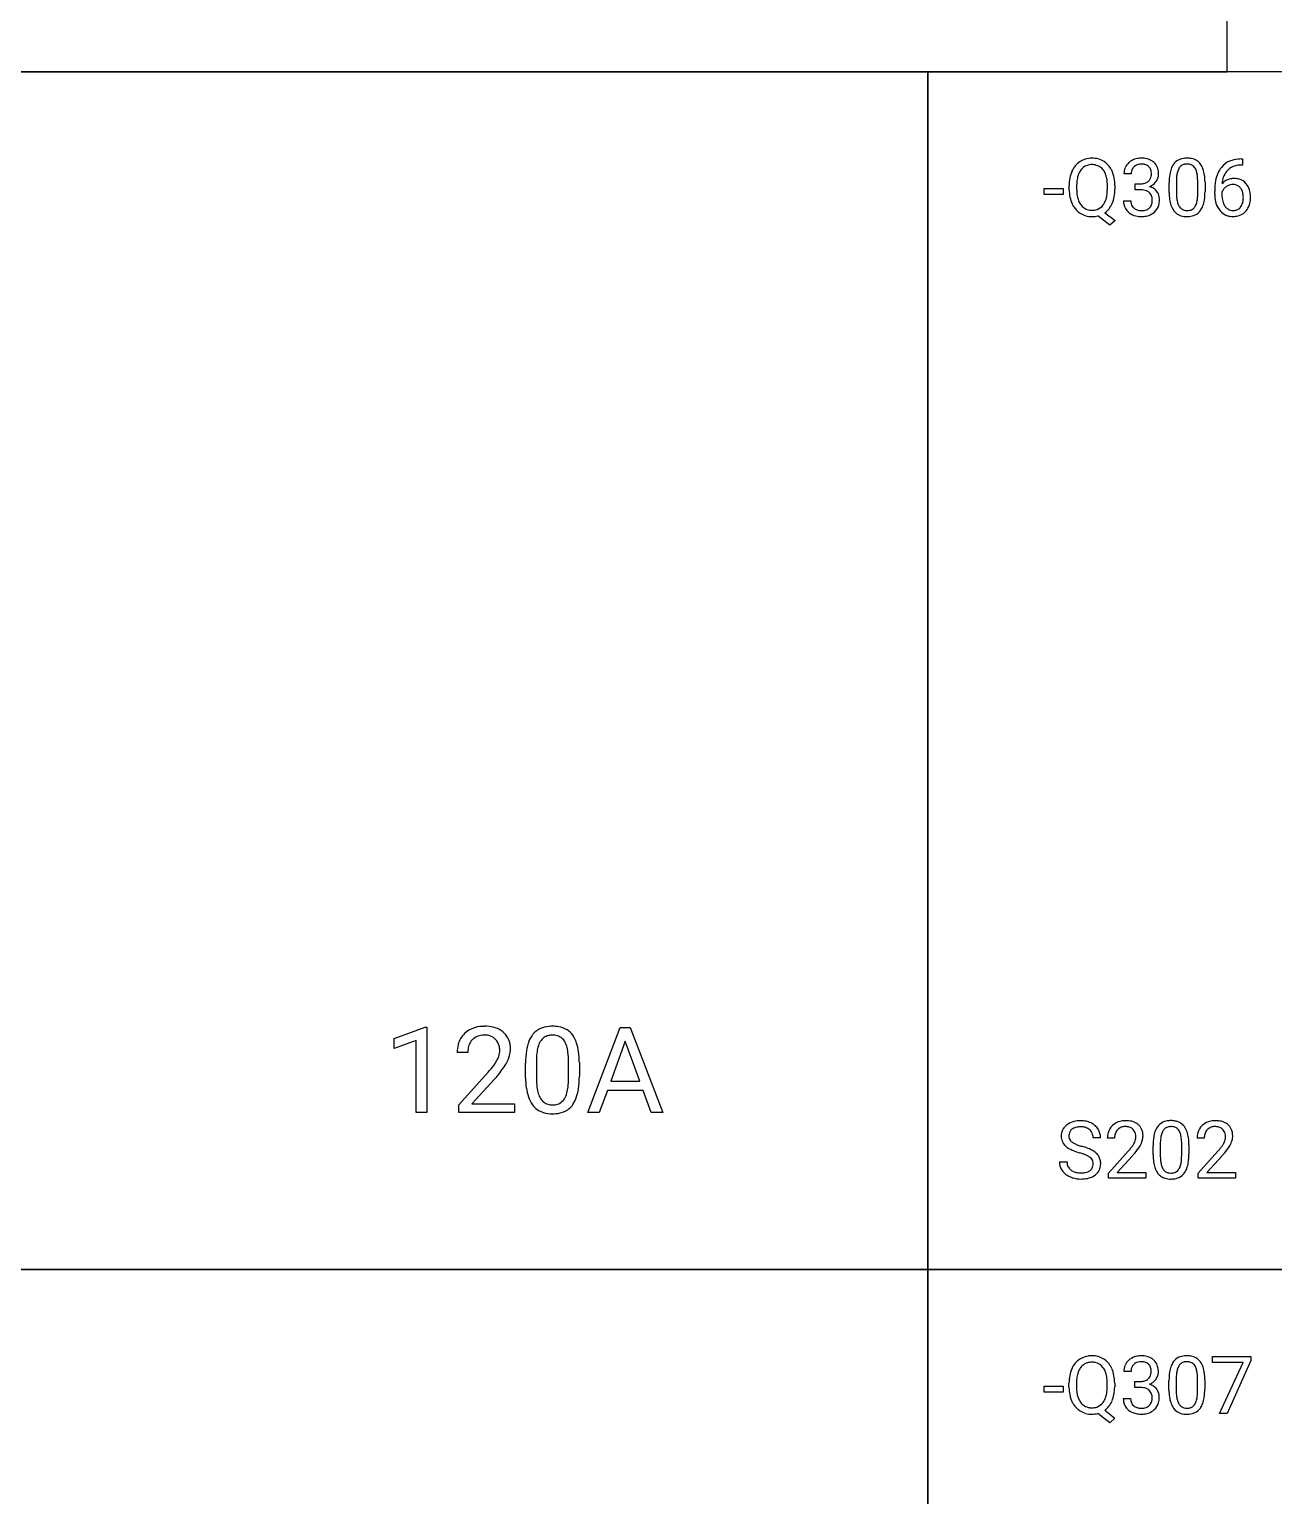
# Model space of a CAD drawing. Header units: metres. Extents: x 0 to 1062, y -1350 to 150.
# Drawn here: x 287.5 to 443.3, y -778.3 to -594.7 of the extents above; entities that cross this region are included whole.
import ezdxf

# ---------------------------------------------------------------- set-up
doc = ezdxf.new("R2010")
doc.units = ezdxf.units.M

msp = doc.modelspace()

# ---------------------------------------------------------------- linework, layer by layer
for p, q in [((437.5, -600), (437.5, -450)), ((400, -600), (0, -600)), ((175, -600), (437.5, -600)), ((400, -750), (400, -600)), ((575, -600), (400, -600)), ((400, -600), (400, -750)), ((439.25, -610.89), (439.41, -610.89)), ((439.41, -610.89), (439.41, -611.66)), ((425.47, -612.76), (424.57, -612.76)), ((439.41, -611.66), (439.24, -611.66)), ((414.59, -615.35), (414.59, -614.61)), ((414.59, -614.61), (416.97, -614.61)), ((416.97, -614.61), (416.97, -615.35)), ((417.7, -614.74), (417.7, -614.23)), ((418.64, -614.16), (418.64, -614.68)), ((422.49, -614.75), (422.49, -614.22)), ((423.42, -614.22), (423.42, -614.68)), ((425.95, -614.01), (426.63, -614.01)), ((425.95, -614.75), (425.95, -614.01)), ((426.63, -614.75), (425.95, -614.75)), ((430.22, -615.09), (430.22, -613.89)), ((431.12, -613.67), (431.12, -615.11)), ((433.8, -615.21), (433.8, -613.74)), ((434.71, -613.8), (434.71, -614.97)), ((435.92, -615.3), (435.92, -614.95)), ((436.83, -615.07), (436.83, -615.4)), ((416.97, -615.35), (414.59, -615.35)), ((424.5, -616.13), (425.41, -616.13)), ((422.81, -619.2), (421.31, -618.01)), ((422.18, -617.62), (423.45, -618.61)), ((423.45, -618.61), (422.81, -619.2)), ((333.19, -721.07), (337.08, -719.62)), ((337.08, -719.62), (337.29, -719.62)), ((337.29, -719.62), (337.29, -730.33)), ((357.42, -730.33), (361.5, -719.67)), ((361.5, -719.67), (362.73, -719.67)), ((362.73, -719.67), (366.81, -730.33)), ((333.19, -722.3), (333.19, -721.07)), ((335.93, -721.3), (333.19, -722.3)), ((335.93, -730.33), (335.93, -721.3)), ((362.11, -721.4), (360.3, -726.39)), ((363.93, -726.39), (362.11, -721.4)), ((342.41, -722.81), (341.05, -722.81)), ((341.26, -729.36), (344.95, -725.26)), ((349.64, -725.97), (349.64, -724.16)), ((350.99, -723.83), (350.99, -726)), ((355.01, -726.15), (355.01, -723.93)), ((356.37, -724.03), (356.37, -725.78)), ((345.75, -726.13), (342.89, -729.23)), ((360.3, -726.39), (363.93, -726.39)), ((359.88, -727.55), (358.87, -730.33)), ((364.34, -727.55), (359.88, -727.55)), ((365.36, -730.33), (364.34, -727.55)), ((337.29, -730.33), (335.93, -730.33)), ((341.26, -730.33), (341.26, -729.36)), ((348.25, -730.33), (341.26, -730.33)), ((342.89, -729.23), (348.25, -729.23)), ((348.25, -729.23), (348.25, -730.33)), ((358.87, -730.33), (357.42, -730.33)), ((366.81, -730.33), (365.36, -730.33)), ((421.64, -733.5), (420.7, -733.5)), ((423.39, -733.54), (422.49, -733.54)), ((428.21, -735.64), (428.21, -734.44)), ((429.11, -734.22), (429.11, -735.66)), ((431.79, -735.77), (431.79, -734.29)), ((432.7, -734.35), (432.7, -735.52)), ((434.62, -733.54), (433.72, -733.54)), ((422.62, -737.91), (425.08, -735.17)), ((425.62, -735.75), (423.71, -737.82)), ((433.85, -737.91), (436.31, -735.17)), ((436.85, -735.75), (434.94, -737.82)), ((416.49, -736.49), (417.43, -736.49)), ((422.62, -738.55), (422.62, -737.91)), ((423.71, -737.82), (427.28, -737.82)), ((427.28, -737.82), (427.28, -738.55)), ((433.85, -738.55), (433.85, -737.91)), ((434.94, -737.82), (438.51, -737.82)), ((438.51, -737.82), (438.51, -738.55)), ((427.28, -738.55), (422.62, -738.55)), ((438.51, -738.55), (433.85, -738.55)), ((0, -750), (400, -750)), ((400, -750), (0, -750)), ((400, -900), (400, -750)), ((400, -750), (575, -750)), ((575, -750), (400, -750)), ((400, -750), (400, -900)), ((435.63, -761.64), (435.63, -760.89)), ((435.63, -760.89), (440.43, -760.89)), ((439.48, -761.64), (435.63, -761.64)), ((436.54, -768), (439.48, -761.64)), ((440.43, -761.4), (437.49, -768)), ((440.43, -760.89), (440.43, -761.4)), ((425.45, -762.76), (424.54, -762.76)), ((425.93, -764.01), (426.6, -764.01)), ((425.93, -764.75), (425.93, -764.01)), ((430.2, -765.09), (430.2, -763.89)), ((431.1, -763.67), (431.1, -765.11)), ((433.78, -765.21), (433.78, -763.74)), ((434.69, -763.8), (434.69, -764.97)), ((414.57, -765.35), (414.57, -764.61)), ((414.57, -764.61), (416.95, -764.61)), ((416.95, -765.35), (414.57, -765.35)), ((416.95, -764.61), (416.95, -765.35)), ((417.68, -764.74), (417.68, -764.23)), ((418.62, -764.16), (418.62, -764.68)), ((422.46, -764.75), (422.46, -764.22)), ((423.4, -764.22), (423.4, -764.68)), ((426.6, -764.75), (425.93, -764.75)), ((422.16, -767.62), (423.43, -768.61)), ((424.48, -766.13), (425.39, -766.13)), ((422.79, -769.2), (421.29, -768.01)), ((423.43, -768.61), (422.79, -769.2)), ((437.49, -768), (436.54, -768))]:
    msp.add_line(p, q)
for centre, radius, start, end in [((420.43, -613.34), 2.53, 122.6491, 140.1581), ((420.47, -613.42), 2.62, 97.141, 122.5801), ((420.55, -613.92), 3.13, 89.9057, 97.4096), ((420.58, -613.83), 3.04, 74.9772, 90.3785), ((420.69, -613.38), 2.57, 57.5271, 74.7509), ((420.68, -613.37), 2.57, 31.3472, 57.3704), ((426.41, -612.74), 1.86, 131.5241, 155.8625), ((426.58, -612.89), 2.07, 109.4923, 132.2591), ((426.69, -613.24), 2.44, 94.0186, 109.2749), ((426.74, -613.2), 1.66, 89.5225, 103.6892), ((426.75, -613.84), 3.04, 89.9538, 94.3439), ((426.78, -613.8), 3.01, 77.1833, 90.4936), ((426.76, -613.73), 2.19, 84.9801, 90.1027), ((426.85, -612.92), 1.38, 64.9824, 85.9768), ((427.01, -612.82), 1.99, 55.4019, 77.3239), ((427.12, -612.62), 1.77, 47.0236, 54.9155), ((427.18, -612.57), 1.69, 20.8442, 47.0924), ((432.69, -612.9), 2.35, 145.1146, 160.3691), ((432.14, -612.53), 1.69, 113.9045, 144.8711), ((432.35, -613.04), 2.24, 94.2783, 113.4357), ((432.35, -612.62), 1.07, 101.6851, 125.0627), ((432.45, -613.05), 1.52, 89.6223, 101.9167), ((432.46, -613.98), 3.19, 89.919, 94.9543), ((432.48, -613.75), 2.96, 79.8808, 90.3219), ((432.46, -613.22), 1.68, 84.3403, 90.0926), ((432.52, -612.75), 1.21, 63.4356, 85.0199), ((432.66, -612.79), 1.98, 59.7342, 80.2344), ((432.8, -612.52), 1.67, 36.1874, 59.1551), ((432.22, -612.91), 2.37, 17.6061, 35.6109), ((438.82, -613.61), 2.65, 112.751, 141.1926), ((439.15, -614.44), 3.54, 94.9147, 112.4719), ((439.31, -615.78), 4.89, 90.7759, 95.4854), ((422.7, -614.2), 5, 169.1598, 180.2946), ((421.55, -613.99), 3.83, 155.8166, 169.1085), ((420.8, -613.64), 3.01, 140.3944, 156.0034), ((421.85, -613.95), 3.19, 159.9553, 171.0502), ((420.98, -613.63), 2.27, 143.3323, 160.0447), ((420.66, -613.41), 1.88, 135.1962, 143.0669), ((420.46, -613.19), 1.58, 108.822, 135.4393), ((420.54, -613.48), 1.88, 89.4032, 108.3103), ((420.57, -613.75), 2.15, 78.5745, 90.3014), ((420.69, -613.21), 1.59, 35.4899, 78.9194), ((420.23, -613.56), 2.17, 21.4434, 35.9895), ((419.4, -613.88), 3.06, 9.8565, 21.4123), ((417.63, -614.18), 4.86, -0.4219, 9.7739), ((420.18, -613.7), 3.17, 24.1911, 31.7086), ((419.61, -613.95), 3.79, 10.6548, 24.0391), ((418.29, -614.2), 5.13, -0.3161, 10.6209), ((426.46, -612.74), 1.9, 156.7254, 180.6895), ((426.74, -612.72), 1.27, 158.8914, 175.6954), ((427.09, -612.76), 1.62, 175.3005, 180.056), ((426.56, -612.66), 1.08, 133.5328, 158.5491), ((426.62, -612.71), 1.16, 103.4748, 133.5694), ((427.03, -612.51), 0.93, 16.7478, 64.0965), ((426.93, -612.88), 1.06, -48.425, -9.5404), ((426.26, -612.76), 1.74, -1.0476, 17.2451), ((426.54, -612.79), 1.46, -10.1534, 0.2425), ((427.16, -612.69), 1.76, -35.1102, -18.9028), ((426.72, -612.73), 2.17, 4.0223, 20.6137), ((427.47, -612.81), 1.43, -18.6386, -0.0375), ((426, -612.8), 2.9, -0.0603, 4.499), ((436.95, -613.84), 6.73, 171.3605, 180.4314), ((434.08, -613.4), 3.82, 160.3049, 171.3303), ((436.98, -613.69), 5.86, 173.626, 179.7295), ((434.57, -613.42), 3.43, 165.0175, 173.7342), ((433.05, -613), 1.85, 149.6234, 165.4259), ((432.36, -612.6), 1.06, 125.8471, 149.3151), ((432.58, -612.6), 1.05, 30.7009, 62.4934), ((432.03, -612.93), 1.7, 16.4173, 30.7965), ((430.64, -613.35), 3.14, 7.0754, 16.6026), ((427.86, -613.7), 5.94, -0.3813, 7.0913), ((430.59, -613.45), 4.09, 7.5233, 17.9382), ((427.85, -613.83), 6.86, 0.2523, 7.6309), ((440.39, -614.42), 4.43, 156.9481, 169.4055), ((439.25, -613.94), 3.19, 141.3846, 156.8839), ((438.22, -615.18), 1.82, 99.617, 139.1542), ((439.85, -614.16), 3.01, 157.4577, 171.4845), ((439.1, -613.85), 2.19, 134.3411, 157.4851), ((439.04, -613.82), 2.13, 104.3078, 133.8639), ((438.36, -615.86), 2.52, 89.7488, 100.2562), ((438.39, -615.49), 2.15, 73.182, 90.5378), ((439.27, -614.69), 3.04, 90.5989, 104.534), ((422.56, -614.72), 4.86, -179.7451, -168.5335), ((423.34, -614.19), 4.7, 171.0123, 179.58), ((423.25, -614.71), 4.61, 179.6007, 190.1326), ((417.47, -614.71), 5.01, -8.6088, -0.3922), ((418.13, -614.71), 5.29, -10.0906, 0.34), ((426.61, -611.98), 2.03, -89.5828, -76.9872), ((426.61, -617.29), 2.54, 80.1228, 89.5476), ((426.75, -616.45), 1.69, 67.7818, 80.1624), ((426.77, -612.65), 1.34, -77.1573, -56.3541), ((426.94, -616), 1.21, 49.2602, 67.8329), ((426.86, -612.81), 1.16, -55.8505, -48.2326), ((427.03, -615.89), 1.06, 14.7964, 48.8337), ((427, -612.47), 2.04, -67.545, -59.8681), ((427.2, -616.25), 1.98, 56.2745, 72.9348), ((427.14, -612.7), 1.77, -60.0327, -34.5866), ((427.41, -615.92), 1.59, 36.7001, 55.9859), ((427.45, -615.89), 1.55, 16.751, 36.6134), ((436.84, -615.04), 6.62, -179.5379, -172.0299), ((436.97, -615.15), 5.85, 179.6245, 187.282), ((427.78, -615.16), 6.03, -6.5767, -0.5013), ((427.81, -615.02), 6.9, -8.5335, 0.4264), ((442.97, -614.89), 7.05, 169.506, 180.4647), ((438.14, -615.54), 1.39, 142.17, 160.2783), ((440.79, -614.33), 3.97, 171.0843, 174.968), ((438.27, -615.65), 1.56, 125.0918, 141.8705), ((438.29, -615.66), 1.59, 117.13, 125.5663), ((438.22, -615.51), 1.42, 89.7387, 117.1618), ((438.23, -615.48), 1.39, 82.7845, 90.1035), ((438.27, -615.21), 1.11, 57.5923, 83.1979), ((438.21, -615.28), 1.2, 37.5896, 56.9825), ((438.49, -615.12), 1.77, 39.617, 72.7027), ((438.01, -615.45), 1.47, 31.0627, 38.0776), ((437.81, -615.55), 1.69, 11.4098, 30.6339), ((437.05, -615.71), 2.46, -0.3953, 11.549), ((438.16, -615.42), 2.22, 17.8581, 40.1639), ((437.57, -615.61), 2.83, 3.619, 17.7908), ((421.44, -614.95), 3.71, -168.4818, -155.0559), ((420.96, -615.16), 3.19, -154.9394, -147.5509), ((420.49, -615.48), 2.62, -147.8709, -122.5481), ((421.72, -614.98), 3.06, -169.7673, -158.2455), ((421.02, -615.26), 2.31, -158.1908, -144.263), ((420.55, -615.6), 1.72, -144.5684, -124.0857), ((420.48, -615.67), 1.63, -123.3461, -96.7451), ((420.7, -615.71), 1.58, -71.8237, -36.1896), ((420.21, -615.34), 2.19, -36.4866, -19.3298), ((419.2, -614.98), 3.27, -19.4826, -8.5495), ((420.3, -615.25), 3.04, -37.927, -23.3627), ((419.72, -614.99), 3.68, -23.3806, -10.0886), ((426.7, -616.14), 2.2, 179.7619, 190.8396), ((426.25, -616.23), 1.74, -169.3312, -130.1365), ((426.81, -616.14), 1.4, 179.4882, 195.5731), ((426.51, -616.22), 1.09, -164.2311, -132.3002), ((426.59, -616.14), 1.2, -132.487, -108.5724), ((427.02, -616.27), 1.05, -62.2119, -45.4862), ((427, -616.26), 1.08, -45.1232, -18.8574), ((426.54, -616.1), 1.57, -18.8839, -3.539), ((426.53, -616.02), 1.58, -0.6035, 14.9827), ((425.94, -616.04), 2.16, -4.0548, 0.0584), ((427.18, -616.19), 1.8, -48.3599, -15.8296), ((426.64, -616.04), 2.37, -15.6572, 0.5353), ((427.05, -616), 1.96, -0.5437, 16.4445), ((434.33, -615.4), 4.09, -172.1182, -161.7654), ((432.82, -615.91), 2.49, -162.0305, -144.7377), ((434.34, -615.49), 3.19, -172.7199, -163.1688), ((433.01, -615.89), 1.8, -163.3154, -149.3269), ((432.46, -616.22), 1.16, -149.3512, -127.0543), ((432.58, -616.33), 1.02, -70.4139, -40.6172), ((432.44, -616.21), 1.2, -40.7966, -31.9756), ((431.92, -615.91), 1.81, -31.1132, -14.8036), ((430.33, -615.46), 3.46, -15.2599, -6.4575), ((432.19, -615.97), 2.39, -34.534, -19.3947), ((430.76, -615.46), 3.91, -19.4648, -8.5613), ((440.41, -615.3), 4.49, 179.9573, 183.8075), ((439.44, -615.39), 3.52, -176.5341, -162.9153), ((438.65, -615.63), 2.69, -162.9011, -141.1646), ((439.98, -615.42), 3.15, 179.6194, 190.7811), ((438.94, -615.63), 2.09, -169.4135, -151.0511), ((438.63, -615.78), 1.74, -150.5604, -143.6594), ((438.41, -615.96), 1.47, -144.314, -126.2497), ((438.28, -616.24), 1.11, -71.7054, -37.016), ((437.93, -615.96), 1.56, -37.5261, -16.0346), ((437.35, -615.78), 2.17, -16.1279, -3.2038), ((436.69, -615.73), 2.82, -3.5619, 0.0421), ((438.09, -615.93), 2.29, -34.3812, -12.9934), ((437.15, -615.71), 3.26, -13.0513, 0.4559), ((436.8, -615.68), 3.61, -0.0446, 3.9677), ((420.46, -615.52), 2.57, -122.4577, -105.4207), ((420.55, -615.15), 2.96, -105.1861, -89.6502), ((420.56, -615.18), 2.13, -97.2842, -89.883), ((420.59, -615.32), 1.99, -90.6415, -72.3834), ((420.58, -615.05), 3.05, -90.2835, -76.2094), ((420.7, -615.55), 2.54, -54.5449, -38.1132), ((426.53, -615.92), 2.16, -130.5569, -102.6389), ((426.74, -615.07), 3.03, -102.8748, -89.5849), ((426.71, -615.77), 1.59, -108.5063, -93.6627), ((426.76, -615.28), 2.08, -94.0728, -89.9494), ((426.78, -615.43), 1.94, -90.5457, -77.1922), ((426.76, -614.77), 3.33, -90.0477, -85.8398), ((426.83, -615.49), 2.61, -86.2036, -71.3288), ((426.92, -616.06), 1.29, -77.0037, -62.3965), ((426.99, -615.99), 2.08, -71.1977, -48.084), ((432.19, -616.34), 1.73, -144.2752, -106.3989), ((432.44, -615.5), 2.61, -106.4234, -89.2619), ((432.38, -616.31), 1.04, -126.4303, -106.4901), ((432.46, -616.01), 1.35, -106.2029, -89.4379), ((432.49, -616.03), 1.33, -90.795, -70.9613), ((432.48, -614.98), 3.12, -90.0819, -84.9622), ((432.58, -615.89), 2.2, -85.6337, -66.2168), ((432.77, -616.37), 1.69, -65.6916, -34.7171), ((438.4, -615.83), 2.37, -141.0886, -133.6632), ((438.13, -616.13), 1.97, -133.9596, -108.6408), ((438.19, -615.88), 2.22, -108.1271, -89.4913), ((438.2, -616.24), 1.11, -125.8215, -89.337), ((438.22, -616.01), 1.34, -90.5977, -72.3362), ((438.22, -615.44), 2.66, -90.2368, -79.8996), ((438.36, -616.14), 1.95, -80.4859, -42.0195), ((438.24, -616.02), 2.12, -42.2341, -34.7426), ((344.14, -722.66), 3.09, 109.3993, 133.7311), ((344.42, -723.49), 3.96, 93.838, 109.2571), ((344.54, -724.69), 5.16, 89.9476, 94.2489), ((344.58, -724.04), 4.52, 77.3427, 90.4709), ((344.91, -722.6), 3.04, 56.0713, 77.4694), ((352.52, -722.12), 2.53, 113.9045, 144.8711), ((352.83, -722.89), 3.36, 94.2783, 113.4357), ((352.99, -724.3), 4.78, 89.919, 94.9543), ((353.02, -723.95), 4.43, 79.8808, 90.3219), ((353.3, -722.52), 2.97, 59.7342, 80.2344), ((344.04, -722.58), 2.96, 133.4629, 164.4994), ((344.29, -722.49), 1.84, 135.9423, 161.1924), ((344.22, -722.43), 1.75, 127.5802, 135.7627), ((344.29, -722.55), 1.88, 103.7449, 127.1517), ((344.51, -723.43), 2.8, 89.4583, 103.8184), ((344.54, -723.1), 2.47, 85.2826, 90.0571), ((344.6, -722.56), 1.93, 68.7646, 85.6884), ((344.7, -722.28), 1.63, 43.1432, 68.4156), ((344.59, -722.4), 1.78, 14.3635, 43.5045), ((345.08, -722.31), 2.71, 47.9297, 55.6151), ((345.2, -722.19), 2.53, 9.7854, 48.2551), ((344.37, -722.36), 3.38, -0.2347, 10.2587), ((355.42, -723.43), 5.73, 160.3049, 171.3303), ((353.34, -722.68), 3.53, 145.1146, 160.3691), ((353.88, -722.82), 2.78, 149.6234, 165.4259), ((352.85, -722.23), 1.59, 125.8471, 149.3151), ((352.84, -722.25), 1.6, 101.6851, 125.0627), ((352.98, -722.91), 2.28, 89.6223, 101.9167), ((353, -723.16), 2.52, 84.3403, 90.0926), ((353.09, -722.45), 1.81, 63.4356, 85.0199), ((353.18, -722.22), 1.57, 30.7009, 62.4934), ((352.35, -722.72), 2.54, 16.4173, 30.7965), ((353.51, -722.1), 2.51, 36.1874, 59.1551), ((352.64, -722.69), 3.56, 17.6061, 35.6109), ((350.19, -723.51), 6.14, 7.5233, 17.9382), ((344.82, -722.78), 3.76, 164.6898, 180.4794), ((345.87, -722.81), 3.46, 175.9224, 180.0552), ((344.97, -722.72), 2.56, 161.2165, 176.3918), ((343.82, -722.51), 2.58, -28.5611, -7.5167), ((344.1, -722.52), 2.3, -0.4249, 14.3017), ((343.95, -722.54), 2.45, -7.2295, 0.0186), ((342.98, -721.79), 4.86, -29.9823, -16.869), ((344.8, -722.35), 2.95, -16.7689, -0.5227), ((359.74, -724.08), 10.1, 171.3605, 180.4314), ((359.78, -723.87), 8.79, 173.626, 179.7295), ((356.17, -723.46), 5.15, 165.0175, 173.7342), ((350.27, -723.35), 4.71, 7.0754, 16.6026), ((346.1, -723.87), 8.91, -0.3813, 7.0913), ((346.08, -724.07), 10.28, 0.2523, 7.6309), ((334.67, -716.1), 13.77, -41.6897, -37.1461), ((340.71, -720.68), 6.19, -37.1463, -31.3391), ((342.94, -722.06), 3.56, -30.9941, -28.2007), ((339.13, -719.56), 9.31, -40.6727, -30.0526), ((334.94, -716.14), 14.72, -42.7398, -40.1353), ((359.56, -725.89), 9.93, -179.5379, -172.0299), ((355.81, -726.42), 6.13, -172.1182, -161.7654), ((359.76, -726.05), 8.77, 179.6245, 187.282), ((355.81, -726.56), 4.79, -172.7199, -163.1688), ((349.8, -726.52), 5.19, -15.2599, -6.4575), ((345.97, -726.07), 9.04, -6.5767, -0.5013), ((346.02, -725.86), 10.35, -8.5335, 0.4264), ((353.54, -727.19), 3.74, -162.0305, -144.7377), ((353.82, -727.17), 2.71, -163.3154, -149.3269), ((352.99, -727.66), 1.74, -149.3512, -127.0543), ((352.87, -727.79), 1.56, -126.4303, -106.4901), ((353.18, -727.83), 1.52, -70.4139, -40.6172), ((352.97, -727.64), 1.81, -40.7966, -31.9756), ((352.18, -727.2), 2.71, -31.1132, -14.8036), ((352.6, -727.29), 3.59, -34.534, -19.3947), ((350.45, -726.52), 5.87, -19.4648, -8.5613), ((352.59, -727.83), 2.59, -144.2752, -106.3989), ((352.96, -726.57), 3.91, -106.4234, -89.2619), ((352.99, -727.34), 2.03, -106.2029, -89.4379), ((353.04, -727.37), 2, -90.795, -70.9613), ((353.02, -725.8), 4.68, -90.0819, -84.9622), ((353.18, -727.16), 3.31, -85.6337, -66.2168), ((353.47, -727.88), 2.54, -65.6916, -34.7171), ((418.45, -733.26), 1.74, 154.6149, 180.7042), ((418.46, -733.29), 1.76, 134.4983, 153.9113), ((418.75, -733.57), 2.16, 129.2258, 134.8483), ((418.83, -733.68), 2.29, 107.0797, 129.0888), ((418.64, -733.2), 0.974, 127.4939, 169.2564), ((418.81, -733.39), 1.23, 113.1895, 127.9561), ((419.05, -734.39), 3.04, 93.4374, 107.0831), ((418.96, -733.76), 1.62, 100.8318, 113.111), ((419.11, -734.58), 2.46, 89.5629, 100.7169), ((419.13, -735.27), 3.92, 89.9563, 93.7926), ((419.15, -734.61), 3.26, 78.0399, 90.2891), ((419.13, -734.9), 2.78, 86.3129, 90.0517), ((419.2, -734.14), 2.02, 72.8628, 86.7842), ((419.4, -733.49), 1.33, 48.5279, 73.0391), ((419.27, -734.01), 2.65, 63.8577, 77.9436), ((419.5, -733.37), 1.18, 15.3825, 48.2092), ((419.42, -733.72), 2.32, 48.953, 64.0482), ((419.6, -733.5), 2.04, 32.2818, 48.739), ((419.64, -733.49), 2, -0.3493, 32.613), ((424.47, -733.38), 1.97, 133.4629, 164.4994), ((424.54, -733.44), 2.06, 109.3993, 133.7311), ((424.65, -733.33), 1.23, 135.9423, 161.1924), ((424.6, -733.29), 1.16, 127.5802, 135.7627), ((424.73, -733.99), 2.64, 93.838, 109.2571), ((424.64, -733.36), 1.26, 103.7449, 127.1517), ((424.79, -733.95), 1.87, 89.4583, 103.8184), ((424.81, -734.79), 3.44, 89.9476, 94.2489), ((424.83, -734.36), 3.01, 77.3427, 90.4709), ((424.81, -733.73), 1.64, 85.2826, 90.0571), ((424.85, -733.38), 1.28, 68.7646, 85.6884), ((424.92, -733.19), 1.09, 43.1432, 68.4156), ((425.05, -733.4), 2.03, 56.0713, 77.4694), ((424.85, -733.27), 1.19, 14.3635, 43.5045), ((425.17, -733.21), 1.81, 47.9297, 55.6151), ((425.25, -733.13), 1.69, 9.7854, 48.2551), ((432.06, -733.95), 3.82, 160.3049, 171.3303), ((430.68, -733.45), 2.35, 145.1146, 160.3691), ((430.13, -733.08), 1.69, 113.9045, 144.8711), ((431.04, -733.55), 1.85, 149.6234, 165.4259), ((430.35, -733.15), 1.06, 125.8471, 149.3151), ((430.34, -733.59), 2.24, 94.2783, 113.4357), ((430.34, -733.17), 1.07, 101.6851, 125.0627), ((430.44, -733.61), 1.52, 89.6223, 101.9167), ((430.44, -734.53), 3.19, 89.919, 94.9543), ((430.47, -734.3), 2.96, 79.8808, 90.3219), ((430.45, -733.77), 1.68, 84.3403, 90.0926), ((430.51, -733.3), 1.21, 63.4356, 85.0199), ((430.65, -733.34), 1.98, 59.7342, 80.2344), ((430.57, -733.15), 1.05, 30.7009, 62.4934), ((430.01, -733.48), 1.7, 16.4173, 30.7965), ((430.79, -733.07), 1.67, 36.1874, 59.1551), ((430.21, -733.46), 2.37, 17.6061, 35.6109), ((428.58, -734.01), 4.09, 7.5233, 17.9382), ((435.7, -733.38), 1.97, 133.4629, 164.4994), ((435.77, -733.44), 2.06, 109.3993, 133.7311), ((435.88, -733.33), 1.23, 135.9423, 161.1924), ((435.83, -733.29), 1.16, 127.5802, 135.7627), ((435.96, -733.99), 2.64, 93.838, 109.2571), ((435.88, -733.36), 1.26, 103.7449, 127.1517), ((436.02, -733.95), 1.87, 89.4583, 103.8184), ((436.04, -734.79), 3.44, 89.9476, 94.2489), ((436.06, -734.36), 3.01, 77.3427, 90.4709), ((436.04, -733.73), 1.64, 85.2826, 90.0571), ((436.08, -733.38), 1.28, 68.7646, 85.6884), ((436.15, -733.19), 1.09, 43.1432, 68.4156), ((436.28, -733.4), 2.03, 56.0713, 77.4694), ((436.08, -733.27), 1.19, 14.3635, 43.5045), ((436.4, -733.21), 1.81, 47.9297, 55.6151), ((436.48, -733.13), 1.69, 9.7854, 48.2551), ((418.39, -733.3), 1.68, 179.3743, 203.3637), ((418.39, -733.28), 1.69, -155.7992, -131.9621), ((418.97, -732.65), 2.54, -132.1206, -120.6714), ((418.96, -733.27), 1.3, 168.9033, 180.2772), ((418.54, -733.28), 0.878, 179.3637, 220.2148), ((418.76, -733.11), 1.16, -140.1148, -128.9012), ((419.2, -732.52), 1.89, -128.2105, -115.7328), ((420.11, -730.71), 3.91, -116.1895, -109.7889), ((421.14, -727.89), 6.92, -109.8885, -105.513), ((417.13, -742.39), 8.13, 68.7232, 74.593), ((419.08, -733.49), 1.62, -0.5529, 15.3362), ((424.99, -733.52), 2.51, 164.6898, 180.4794), ((425.1, -733.48), 1.71, 161.2165, 176.3918), ((425.69, -733.54), 2.31, 175.9224, 180.0552), ((418.23, -729.07), 9.18, -41.6897, -37.1461), ((422.26, -732.12), 4.13, -37.1463, -31.3391), ((423.74, -733.04), 2.37, -30.9941, -28.2007), ((424.33, -733.34), 1.72, -28.5611, -7.5167), ((421.2, -731.37), 6.21, -40.6727, -30.0526), ((424.51, -733.35), 1.53, -0.4249, 14.3017), ((424.41, -733.36), 1.63, -7.2295, 0.0186), ((423.77, -732.86), 3.24, -29.9823, -16.869), ((424.98, -733.23), 1.97, -16.7689, -0.5227), ((424.7, -733.24), 2.25, -0.2347, 10.2587), ((434.94, -734.39), 6.73, 171.3605, 180.4314), ((434.97, -734.25), 5.86, 173.626, 179.7295), ((432.56, -733.97), 3.43, 165.0175, 173.7342), ((428.63, -733.9), 3.14, 7.0754, 16.6026), ((425.85, -734.25), 5.94, -0.3813, 7.0913), ((425.84, -734.38), 6.86, 0.2523, 7.6309), ((436.22, -733.52), 2.51, 164.6898, 180.4794), ((436.33, -733.48), 1.71, 161.2165, 176.3918), ((436.93, -733.54), 2.31, 175.9224, 180.0552), ((429.46, -729.07), 9.18, -41.6897, -37.1461), ((433.49, -732.12), 4.13, -37.1463, -31.3391), ((434.97, -733.04), 2.37, -30.9941, -28.2007), ((435.56, -733.34), 1.72, -28.5611, -7.5167), ((432.43, -731.37), 6.21, -40.6727, -30.0526), ((435.75, -733.35), 1.53, -0.4249, 14.3017), ((435.64, -733.36), 1.63, -7.2295, 0.0186), ((435, -732.86), 3.24, -29.9823, -16.869), ((436.22, -733.23), 1.97, -16.7689, -0.5227), ((435.93, -733.24), 2.25, -0.2347, 10.2587), ((419.83, -731.21), 4.21, -120.7747, -112.6121), ((420.97, -728.47), 7.18, -112.5996, -105.7365), ((416.6, -743.83), 8.78, 70.3076, 74.0312), ((418, -739.94), 4.65, 64.7273, 70.4191), ((419.16, -737.54), 1.98, 53.2108, 65.2985), ((418.6, -738.64), 4.1, 59.6526, 68.9169), ((419.8, -736.67), 0.906, 17.3592, 52.6281), ((419.53, -736.74), 1.18, -0.6321, 16.9793), ((419.39, -737.28), 2.52, 47.0674, 59.4501), ((419.89, -736.74), 1.79, 31.4338, 47.013), ((420.03, -736.64), 1.61, 14.177, 30.9944), ((419.62, -736.73), 2.03, -0.403, 14.0069), ((418.41, -729.09), 9.81, -42.7398, -40.1353), ((434.83, -735.59), 6.62, -179.5379, -172.0299), ((434.96, -735.7), 5.85, 179.6245, 187.282), ((432.33, -736.04), 3.19, -172.7199, -163.1688), ((428.32, -736.02), 3.46, -15.2599, -6.4575), ((425.76, -735.71), 6.03, -6.5767, -0.5013), ((425.79, -735.57), 6.9, -8.5335, 0.4264), ((429.64, -729.09), 9.81, -42.7398, -40.1353), ((418.57, -736.5), 2.08, 179.9042, 188.2506), ((418.34, -736.53), 1.85, -171.8023, -144.5837), ((418.52, -736.4), 2.07, -144.6855, -127.937), ((418.86, -735.97), 2.62, -127.772, -113.4577), ((418.85, -736.51), 1.42, 179.4162, 197.6842), ((418.6, -736.58), 1.16, -161.8862, -135.7528), ((418.73, -736.46), 1.34, -135.9078, -128.0254), ((418.91, -736.22), 1.64, -127.6986, -105.7832), ((419.11, -735.51), 2.37, -105.9356, -93.1072), ((419.18, -734.74), 3.15, -93.4903, -89.9565), ((419.2, -735.09), 2.79, -90.442, -79.9751), ((419.38, -736.12), 1.75, -79.888, -67.9565), ((419.57, -736.6), 1.24, -67.9159, -52.8879), ((419.57, -736.27), 2.33, -74.5051, -52.7919), ((419.73, -736.79), 0.984, -53.321, -26.0203), ((419.7, -736.79), 1.01, -25.25, -5.2211), ((419.43, -736.76), 1.28, -5.6341, 0.0704), ((419.79, -736.59), 1.95, -52.4431, -44.8333), ((420.04, -736.82), 1.6, -45.1485, -19.0584), ((419.82, -736.77), 1.83, -18.5069, 0.5515), ((432.32, -735.95), 4.09, -172.1182, -161.7654), ((430.81, -736.46), 2.49, -162.0305, -144.7377), ((430.18, -736.89), 1.73, -144.2752, -106.3989), ((431, -736.45), 1.8, -163.3154, -149.3269), ((430.44, -736.77), 1.16, -149.3512, -127.0543), ((430.36, -736.86), 1.04, -126.4303, -106.4901), ((430.45, -736.56), 1.35, -106.2029, -89.4379), ((430.48, -736.58), 1.33, -90.795, -70.9613), ((430.57, -736.89), 1.02, -70.4139, -40.6172), ((430.43, -736.76), 1.2, -40.7966, -31.9756), ((429.91, -736.46), 1.81, -31.1132, -14.8036), ((430.76, -736.92), 1.69, -65.6916, -34.7171), ((430.18, -736.52), 2.39, -34.534, -19.3947), ((428.75, -736.02), 3.91, -19.4648, -8.5613), ((419.12, -735.42), 3.23, -113.867, -107.7182), ((419.16, -735.24), 3.41, -107.5102, -89.6988), ((419.18, -734.11), 4.54, -90.0428, -86.571), ((419.27, -735.24), 3.41, -86.9519, -74.3305), ((430.43, -736.05), 2.61, -106.4234, -89.2619), ((430.46, -735.53), 3.12, -90.0819, -84.9622), ((430.57, -736.44), 2.2, -85.6337, -66.2168), ((420.78, -763.64), 3.01, 140.3944, 156.0034), ((420.41, -763.34), 2.53, 122.6491, 140.1581), ((420.45, -763.42), 2.62, 97.141, 122.5801), ((420.64, -763.41), 1.88, 135.1962, 143.0669), ((420.43, -763.19), 1.58, 108.822, 135.4393), ((420.52, -763.48), 1.88, 89.4032, 108.3103), ((420.53, -763.92), 3.13, 89.9057, 97.4096), ((420.55, -763.83), 3.04, 74.9772, 90.3785), ((420.55, -763.75), 2.15, 78.5745, 90.3014), ((420.67, -763.21), 1.59, 35.4899, 78.9194), ((420.67, -763.38), 2.57, 57.5271, 74.7509), ((420.66, -763.37), 2.57, 31.3472, 57.3704), ((420.16, -763.7), 3.17, 24.1911, 31.7086), ((426.44, -762.74), 1.9, 156.7254, 180.6895), ((426.39, -762.74), 1.86, 131.5241, 155.8625), ((426.55, -762.89), 2.07, 109.4923, 132.2591), ((426.54, -762.66), 1.08, 133.5328, 158.5491), ((426.59, -762.71), 1.16, 103.4748, 133.5694), ((426.67, -763.24), 2.44, 94.0186, 109.2749), ((426.72, -763.2), 1.66, 89.5225, 103.6892), ((426.73, -763.84), 3.04, 89.9538, 94.3439), ((426.76, -763.8), 3.01, 77.1833, 90.4936), ((426.73, -763.73), 2.19, 84.9801, 90.1027), ((426.83, -762.92), 1.38, 64.9824, 85.9768), ((427.01, -762.51), 0.93, 16.7478, 64.0965), ((426.99, -762.82), 1.99, 55.4019, 77.3239), ((427.1, -762.62), 1.77, 47.0236, 54.9155), ((427.16, -762.57), 1.69, 20.8442, 47.0924), ((426.7, -762.73), 2.17, 4.0223, 20.6137), ((434.05, -763.4), 3.82, 160.3049, 171.3303), ((432.67, -762.9), 2.35, 145.1146, 160.3691), ((432.12, -762.53), 1.69, 113.9045, 144.8711), ((433.03, -763), 1.85, 149.6234, 165.4259), ((432.34, -762.6), 1.06, 125.8471, 149.3151), ((432.33, -763.04), 2.24, 94.2783, 113.4357), ((432.33, -762.62), 1.07, 101.6851, 125.0627), ((432.43, -763.05), 1.52, 89.6223, 101.9167), ((432.43, -763.98), 3.19, 89.919, 94.9543), ((432.46, -763.75), 2.96, 79.8808, 90.3219), ((432.44, -763.22), 1.68, 84.3403, 90.0926), ((432.5, -762.75), 1.21, 63.4356, 85.0199), ((432.64, -762.79), 1.98, 59.7342, 80.2344), ((432.56, -762.6), 1.05, 30.7009, 62.4934), ((432, -762.93), 1.7, 16.4173, 30.7965), ((432.78, -762.52), 1.67, 36.1874, 59.1551), ((432.2, -762.91), 2.37, 17.6061, 35.6109), ((422.68, -764.2), 5, 169.1598, 180.2946), ((421.53, -763.99), 3.83, 155.8166, 169.1085), ((423.31, -764.19), 4.7, 171.0123, 179.58), ((421.82, -763.95), 3.19, 159.9553, 171.0502), ((420.96, -763.63), 2.27, 143.3323, 160.0447), ((420.21, -763.56), 2.17, 21.4434, 35.9895), ((419.38, -763.88), 3.06, 9.8565, 21.4123), ((417.61, -764.18), 4.86, -0.4219, 9.7739), ((419.58, -763.95), 3.79, 10.6548, 24.0391), ((418.27, -764.2), 5.13, -0.3161, 10.6209), ((426.72, -762.72), 1.27, 158.8914, 175.6954), ((427.07, -762.76), 1.62, 175.3005, 180.056), ((426.59, -761.98), 2.03, -89.5828, -76.9872), ((426.75, -762.65), 1.34, -77.1573, -56.3541), ((426.84, -762.81), 1.16, -55.8505, -48.2326), ((426.9, -762.88), 1.06, -48.425, -9.5404), ((426.24, -762.76), 1.74, -1.0476, 17.2451), ((426.51, -762.79), 1.46, -10.1534, 0.2425), ((427.12, -762.7), 1.77, -60.0327, -34.5866), ((427.14, -762.69), 1.76, -35.1102, -18.9028), ((427.45, -762.81), 1.43, -18.6386, -0.0375), ((425.98, -762.8), 2.9, -0.0603, 4.499), ((436.93, -763.84), 6.73, 171.3605, 180.4314), ((436.96, -763.69), 5.86, 173.626, 179.7295), ((434.55, -763.42), 3.43, 165.0175, 173.7342), ((430.62, -763.35), 3.14, 7.0754, 16.6026), ((427.84, -763.7), 5.94, -0.3813, 7.0913), ((430.57, -763.45), 4.09, 7.5233, 17.9382), ((427.83, -763.83), 6.86, 0.2523, 7.6309), ((422.54, -764.72), 4.86, -179.7451, -168.5335), ((421.41, -764.95), 3.71, -168.4818, -155.0559), ((423.22, -764.71), 4.61, 179.6007, 190.1326), ((421.7, -764.98), 3.06, -169.7673, -158.2455), ((419.18, -764.98), 3.27, -19.4826, -8.5495), ((417.45, -764.71), 5.01, -8.6088, -0.3922), ((419.69, -764.99), 3.68, -23.3806, -10.0886), ((418.11, -764.71), 5.29, -10.0906, 0.34), ((426.58, -767.29), 2.54, 80.1228, 89.5476), ((426.73, -766.45), 1.69, 67.7818, 80.1624), ((426.91, -766), 1.21, 49.2602, 67.8329), ((427, -765.89), 1.06, 14.7964, 48.8337), ((426.98, -762.47), 2.04, -67.545, -59.8681), ((427.18, -766.25), 1.98, 56.2745, 72.9348), ((426.51, -766.02), 1.58, -0.6035, 14.9827), ((427.39, -765.92), 1.59, 36.7001, 55.9859), ((427.42, -765.89), 1.55, 16.751, 36.6134), ((427.03, -766), 1.96, -0.5437, 16.4445), ((436.81, -765.04), 6.62, -179.5379, -172.0299), ((436.95, -765.15), 5.85, 179.6245, 187.282), ((427.75, -765.16), 6.03, -6.5767, -0.5013), ((427.78, -765.02), 6.9, -8.5335, 0.4264), ((420.93, -765.16), 3.19, -154.9394, -147.5509), ((420.47, -765.48), 2.62, -147.8709, -122.5481), ((421, -765.26), 2.31, -158.1908, -144.263), ((420.53, -765.6), 1.72, -144.5684, -124.0857), ((420.46, -765.67), 1.63, -123.3461, -96.7451), ((420.54, -765.18), 2.13, -97.2842, -89.883), ((420.57, -765.32), 1.99, -90.6415, -72.3834), ((420.67, -765.71), 1.58, -71.8237, -36.1896), ((420.19, -765.34), 2.19, -36.4866, -19.3298), ((420.68, -765.55), 2.54, -54.5449, -38.1132), ((420.28, -765.25), 3.04, -37.927, -23.3627), ((426.68, -766.14), 2.2, 179.7619, 190.8396), ((426.23, -766.23), 1.74, -169.3312, -130.1365), ((426.51, -765.92), 2.16, -130.5569, -102.6389), ((426.79, -766.14), 1.4, 179.4882, 195.5731), ((426.49, -766.22), 1.09, -164.2311, -132.3002), ((426.57, -766.14), 1.2, -132.487, -108.5724), ((426.69, -765.77), 1.59, -108.5063, -93.6627), ((426.73, -765.28), 2.08, -94.0728, -89.9494), ((426.75, -765.43), 1.94, -90.5457, -77.1922), ((426.89, -766.06), 1.29, -77.0037, -62.3965), ((427, -766.27), 1.05, -62.2119, -45.4862), ((426.97, -765.99), 2.08, -71.1977, -48.084), ((426.97, -766.26), 1.08, -45.1232, -18.8574), ((426.52, -766.1), 1.57, -18.8839, -3.539), ((425.92, -766.04), 2.16, -4.0548, 0.0584), ((427.16, -766.19), 1.8, -48.3599, -15.8296), ((426.62, -766.04), 2.37, -15.6572, 0.5353), ((434.31, -765.4), 4.09, -172.1182, -161.7654), ((432.8, -765.91), 2.49, -162.0305, -144.7377), ((432.17, -766.34), 1.73, -144.2752, -106.3989), ((434.32, -765.49), 3.19, -172.7199, -163.1688), ((432.99, -765.89), 1.8, -163.3154, -149.3269), ((432.43, -766.22), 1.16, -149.3512, -127.0543), ((432.35, -766.31), 1.04, -126.4303, -106.4901), ((432.44, -766.01), 1.35, -106.2029, -89.4379), ((432.47, -766.03), 1.33, -90.795, -70.9613), ((432.56, -766.33), 1.02, -70.4139, -40.6172), ((432.42, -766.21), 1.2, -40.7966, -31.9756), ((431.9, -765.91), 1.81, -31.1132, -14.8036), ((432.75, -766.37), 1.69, -65.6916, -34.7171), ((430.31, -765.46), 3.46, -15.2599, -6.4575), ((432.17, -765.97), 2.39, -34.534, -19.3947), ((430.74, -765.46), 3.91, -19.4648, -8.5613), ((420.44, -765.52), 2.57, -122.4577, -105.4207), ((420.53, -765.15), 2.96, -105.1861, -89.6502), ((420.56, -765.05), 3.05, -90.2835, -76.2094), ((426.71, -765.07), 3.03, -102.8748, -89.5849), ((426.74, -764.77), 3.33, -90.0477, -85.8398), ((426.81, -765.49), 2.61, -86.2036, -71.3288), ((432.42, -765.5), 2.61, -106.4234, -89.2619), ((432.45, -764.98), 3.12, -90.0819, -84.9622), ((432.56, -765.89), 2.2, -85.6337, -66.2168)]:
    msp.add_arc(centre, radius, start, end)

doc.saveas('drawing.dxf')
